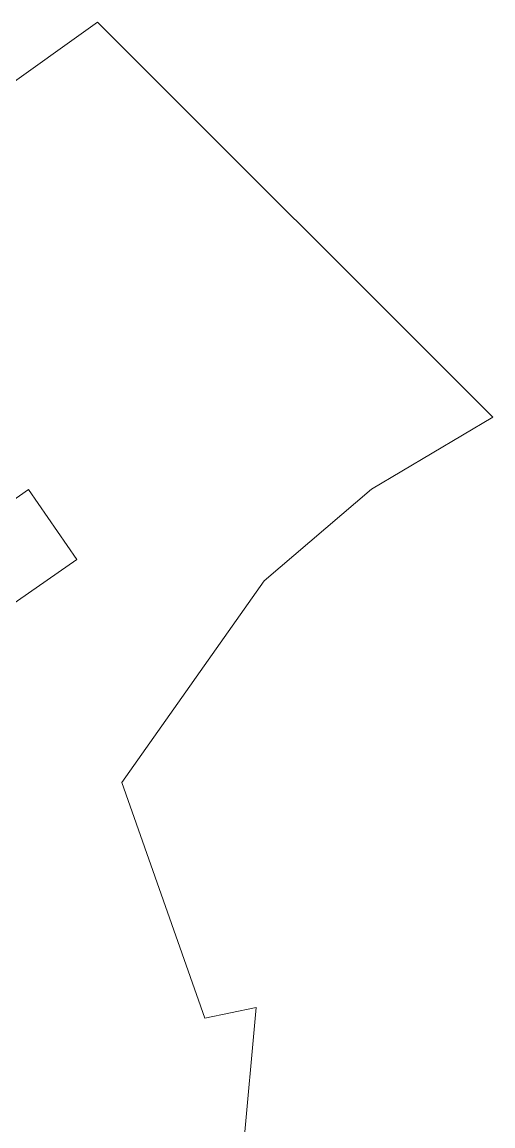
# Model space of a CAD drawing. Header units: metres. Extents: x 2747624 to 2747775, y 1250135 to 1250307.
# Drawn here: x 2747726.7 to 2747775.3, y 1250192.8 to 1250306.8 of the extents above; entities that cross this region are included whole.
import ezdxf

# ---------------------------------------------------------------- set-up
doc = ezdxf.new("R2010")
doc.units = ezdxf.units.M
doc.header["$MEASUREMENT"] = 0
doc.layers.add('nichttragend', color=7, linetype='Continuous')

msp = doc.modelspace()

# ---------------------------------------------------------------- linework, layer by layer
at = {"layer": 'nichttragend', "color": 253, "linetype": 'Continuous', "lineweight": 0, "true_color": 0x9f9f9f}
for p, q in [((2747734.47, 1250306.78), (2747705.58, 1250286.2)), ((2747775.3, 1250265.99), (2747734.47, 1250306.78)), ((2747762.75, 1250258.55), (2747775.3, 1250265.99)), ((2747719.63, 1250253.18), (2747727.34, 1250258.52)), ((2747727.34, 1250258.52), (2747732.34, 1250251.3)), ((2747751.67, 1250249.11), (2747762.75, 1250258.55)), ((2747732.34, 1250251.3), (2747724.25, 1250245.69)), ((2747736.99, 1250228.29), (2747751.67, 1250249.11)), ((2747745.56, 1250203.95), (2747736.99, 1250228.29)), ((2747750.85, 1250205.04), (2747745.56, 1250203.95)), ((2747747.18, 1250164.83), (2747750.85, 1250205.04))]:
    msp.add_line(p, q, dxfattribs=at)

doc.saveas('drawing.dxf')
